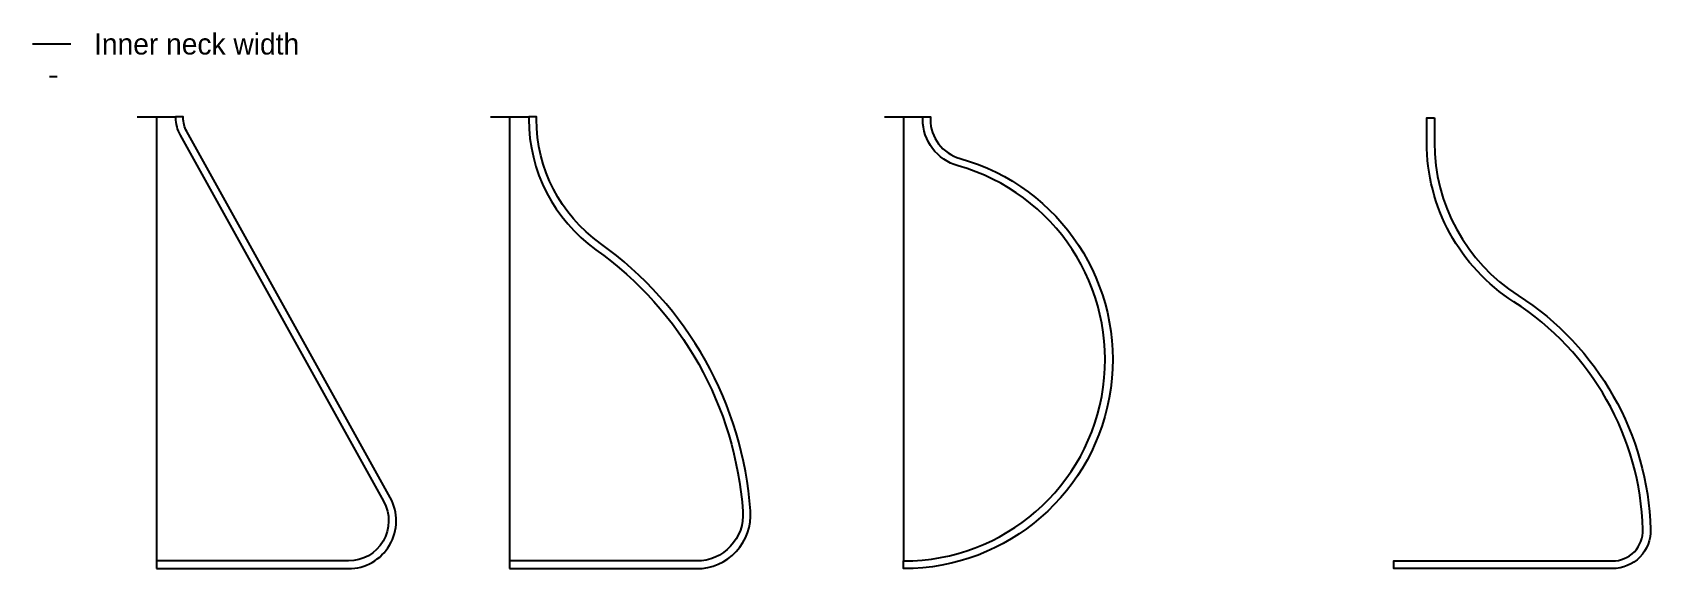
# Model space of a CAD drawing. Header units: inches. Extents: x 0.28 to 8.73, y 0 to 2.8.
import ezdxf

# ---------------------------------------------------------------- set-up
doc = ezdxf.new("R2010")
doc.units = ezdxf.units.IN
doc.header["$MEASUREMENT"] = 0

msp = doc.modelspace()

# ---------------------------------------------------------------- linework, layer by layer
at = {"color": 7}
for p, q in [((0.4827, 2.7408), (0.2827, 2.7408)), ((0.83, 2.36), (1.03, 2.36)), ((2.6744, 2.36), (2.8744, 2.36)), ((4.731, 2.36), (4.931, 2.36))]:
    msp.add_line(p, q, dxfattribs=at)
at = {"color": 5}
msp.add_line((0.3715, 2.5717), (0.4115, 2.5717), dxfattribs=at)
at = {"color": 1}
for p, q in [((0.93, 2.36), (0.93, 0.04)), ((2.7744, 2.36), (2.7744, 0.04)), ((4.831, 2.36), (4.831, 0.04))]:
    msp.add_line(p, q, dxfattribs=at)
for points in [[(0.93, 0), (1.9326, 0, 0.571866), (2.1511, 0.3714), (1.0887, 2.2837, -0.12746), (1.07, 2.3558), (1.07, 2.36), (1.03, 2.36), (1.03, 2.3558, 0.12746), (1.0538, 2.2642), (2.1162, 0.352, -0.571866), (1.9326, 0.04), (0.93, 0.04)], [(4.831, 0.04, 0.871896), (5.1154, 2.1043, -0.33618), (4.931, 2.3475), (4.931, 2.36), (4.971, 2.36), (4.971, 2.3475, 0.33618), (5.1262, 2.1428, -0.871892), (4.831, 0)], [(7.6022, 2.3558), (7.6022, 2.2272, 0.255439), (8.0394, 1.4274, -0.247478), (8.7312, 0.2054, -0.423013), (8.5319, 0), (7.3904, 0), (7.3904, 0.04), (8.5319, 0.04, 0.423013), (8.6912, 0.2042, 0.247478), (8.0178, 1.3938, -0.255439), (7.5622, 2.2272), (7.5622, 2.3558)]]:
    msp.add_lwpolyline(points, format="xyb", close=True, dxfattribs=at)
at = {"color": 5}
msp.add_lwpolyline([(2.7744, 0), (3.7512, 0, 0.435329), (4.0319, 0.3015, 0.223374), (3.2483, 1.6987, -0.242231), (2.9144, 2.3475), (2.9144, 2.36), (2.8744, 2.36), (2.8744, 2.3475, 0.242231), (3.2251, 1.6662, -0.223374), (3.992, 0.2986, -0.435329), (3.7512, 0.04), (2.7744, 0.04)], format="xyb", close=True, dxfattribs=at)

# ---------------------------------------------------------------- texts
msp.add_text('Inner neck width', height=0.109976).set_placement((0.6048, 2.686))

doc.saveas('drawing.dxf')
